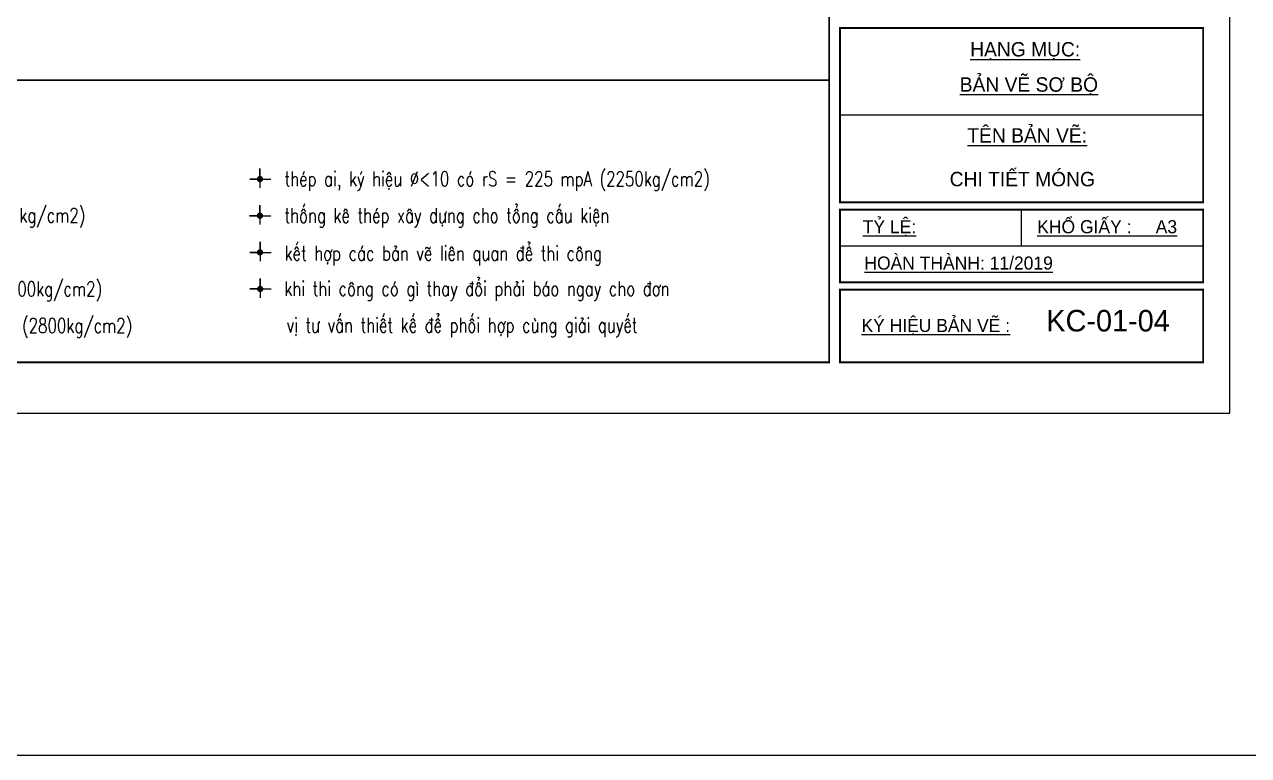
# Model space of a CAD drawing. Extents: x -1855204 to -1466800, y -1308584 to -996495.
# Drawn here: x -1728295 to -1711583, y -1090474 to -1080496 of the extents above; entities that cross this region are included whole.
import ezdxf
from ezdxf.enums import TextEntityAlignment as Align

# ---------------------------------------------------------------- set-up
doc = ezdxf.new("R2010")
doc.units = 0
doc.header["$LTSCALE"] = 150
doc.layers.get('Defpoints').update_dxf_attribs({"lineweight": 18})
for name, color, linetype, lineweight in [('05.Text', 253, 'Continuous', 18), ('11.Khung bo', 32, 'Continuous', 50), ('12.Khung', 36, 'Continuous', 25), ('KCVN-THAY', 7, 'Continuous', 25), ('LS-DIM', 251, 'Continuous', 13), ('LS-TEXT', 60, 'Continuous', 20), ('LS-THAY', 7, 'Continuous', 20)]:
    doc.layers.add(name, color=color, linetype=linetype, lineweight=lineweight)
doc.styles.add('VnAvantH', font='')
doc.styles.add('vnsimpli', font='vnsimli.shx', dxfattribs={"width": 0.75})
doc.styles.get('VnAvantH').set_extended_font_data('.VnAvantH')

# ---------------------------------------------------------------- blocks, each defined once
blk = doc.blocks.new('n')
at = {"layer": 'LS-TEXT', "linetype": 'Continuous'}
for p, q in [((-27, 0), (-175, 0)), ((-175, 0), (188, 0)), ((0, 0), (0, 178)), ((0, 178), (0, -151))]:
    blk.add_line(p, q, dxfattribs=at)
at = {"layer": 'LS-TEXT', "linetype": 'Continuous', "const_width": 54}
blk.add_lwpolyline([(-27, 0, 1), (27, 0, 1)], format="xyb", close=True, dxfattribs=at)
blk = doc.blocks.new('GHI CHU NHA BE TONG 4')
at = {"layer": 'LS-THAY'}
blk.add_lwpolyline([(-231665, -812358), (-214897, -812358), (-214897, -816208), (-231665, -816208)], close=True, dxfattribs=at)
at = {"layer": 'LS-THAY', "xscale": 0.7999999999301508}
for p, yscale, zscale in [((-222668, -813708), 0.7999999998137355, 0.7999999999645904), ((-222669, -814208), 0.7999999998137355, 0.7999999999645904), ((-222667, -814708), 0.8000000002793967, 0.7999999999980599), ((-222665, -815208), 0.7999999998137355, 0.7999999999645904)]:
    blk.add_blockref('n', p, dxfattribs=dict(at, yscale=yscale, zscale=zscale))
at = {"layer": 'LS-TEXT', "style": 'vnsimpli', "width": 0.75}
for s, p in [('   thÐp ai, ký hiÖu %%C<10 cã rS = 225 mpA (2250kg/cm2)', (-222668, -813804)), ('   bª t«ng b20 (m250) cã rB = 11.5 mpA (115 kg/cm2)', (-231116, -814303)), ('   thèng kª thÐp x©y dùng cho tæng cÊu kiÖn', (-222669, -814304)), ('   kÕt hîp c¸c b¶n vÏ liªn quan ®Ó thi c«ng', (-222668, -814820)), ('   thÐp aii, ký hiÖu 16<=` cã rS = 280 mpA (2800kg/cm2)', (-231118, -815308)), ('   khi thi c«ng cã g× thay ®æi ph¶i b¸o ngay cho ®¬n', (-222670, -815304)), ('   thÐp aii, ký hiÖu 10<=`<16 cã rS = 280 mpA (2800kg/cm2)', (-231118, -815808)), ('vÞ t\xad vÊn thiÕt kÕ ®Ó phèi hîp cïng gi¶i quyÕt', (-222304, -815801))]:
    blk.add_text(s, height=200, dxfattribs=at).set_placement(p)
blk = doc.blocks.new('*U4')
at = {"layer": 'KCVN-THAY', "color": 140}
blk.add_lwpolyline([(214871.76, 86966.68), (215381.8, 86966.68), (215381.8, 86579.68), (214871.76, 86579.68)], close=True, dxfattribs=at)
blk = doc.blocks.new('100')
at = {"layer": '11.Khung bo', "const_width": 26.7}
for points in [[(1860913, -945240), (1860913, -916940), (1896063, -916940), (1896063, -945240)], [(1896213, -943040), (1901213, -943040), (1901213, -940640), (1896213, -940640)], [(1896213, -944140), (1901213, -944140), (1901213, -943140), (1896213, -943140)], [(1896213, -945240), (1901213, -945240), (1901213, -944240), (1896213, -944240)]]:
    blk.add_lwpolyline(points, close=True, dxfattribs=at)
at = {"layer": '12.Khung'}
for p, q in [((1901213, -941840), (1896213, -941840)), ((1898713, -943640), (1898713, -943140)), ((1901213, -943640), (1896213, -943640))]:
    blk.add_line(p, q, dxfattribs=at)
at = {"layer": '12.Khung', "color": 1}
blk.add_lwpolyline([(1901579, -945940), (1901579, -916240), (1859580, -916240), (1859580, -945940)], close=True, dxfattribs=at)
at = {"layer": '05.Text', "style": 'VnAvantH'}
for s, height, p in [('%%Uh¹ng môc:', 198, (1898005, -941030)), ('%%Ub¶n vÏ s¬ bé', 198, (1897861, -941515)), ('%%Utªn b¶n vÏ:', 198, (1897966, -942216)), ('%%Utû lÖ:', 180, (1896525, -943464)), ('%%UKHæ GIÊY :     A3', 180, (1898928, -943464)), ('%%Uhoµn thµnh: 11/2019', 180, (1896548, -943964)), ('%%Uký hiÖu b¶n vÏ :', 180, (1896508, -944823))]:
    blk.add_text(s, height=height, dxfattribs=at).set_placement(p)

msp = doc.modelspace()

# ---------------------------------------------------------------- linework, layer by layer
at = {"layer": 'LS-THAY'}
msp.add_line((-1717308.8, -1081256.6), (-1752158.1, -1081256.6), dxfattribs=at)

# ---------------------------------------------------------------- block references
at = {"layer": '05.Text', "xscale": 0.991454545641318, "yscale": 0.991454545641318, "zscale": 0.9914545456793755}
msp.add_blockref('100', (-3597168.7, -147944.3), dxfattribs=at)
at = {"layer": 'Defpoints', "xscale": 100, "yscale": 100, "zscale": 100}
msp.add_blockref('*U4', (-23244947.4, -9748442.1), dxfattribs=at)
at = {"layer": 'LS-DIM'}
msp.add_blockref('GHI CHU NHA BE TONG 4', (-1502411.7, -268898.3), dxfattribs=at)

# ---------------------------------------------------------------- texts
at = {"layer": '05.Text', "color": 1, "style": 'VnAvantH'}
for s, height, p in [('chi tiÕt mãng', 196.306, (-1713679.8, -1082704.8)), ('KC-01-04', 294.46, (-1712658.2, -1084686.6))]:
    msp.add_text(s, height=height, dxfattribs=at).set_placement(p, align=Align.RIGHT)

doc.saveas('drawing.dxf')
